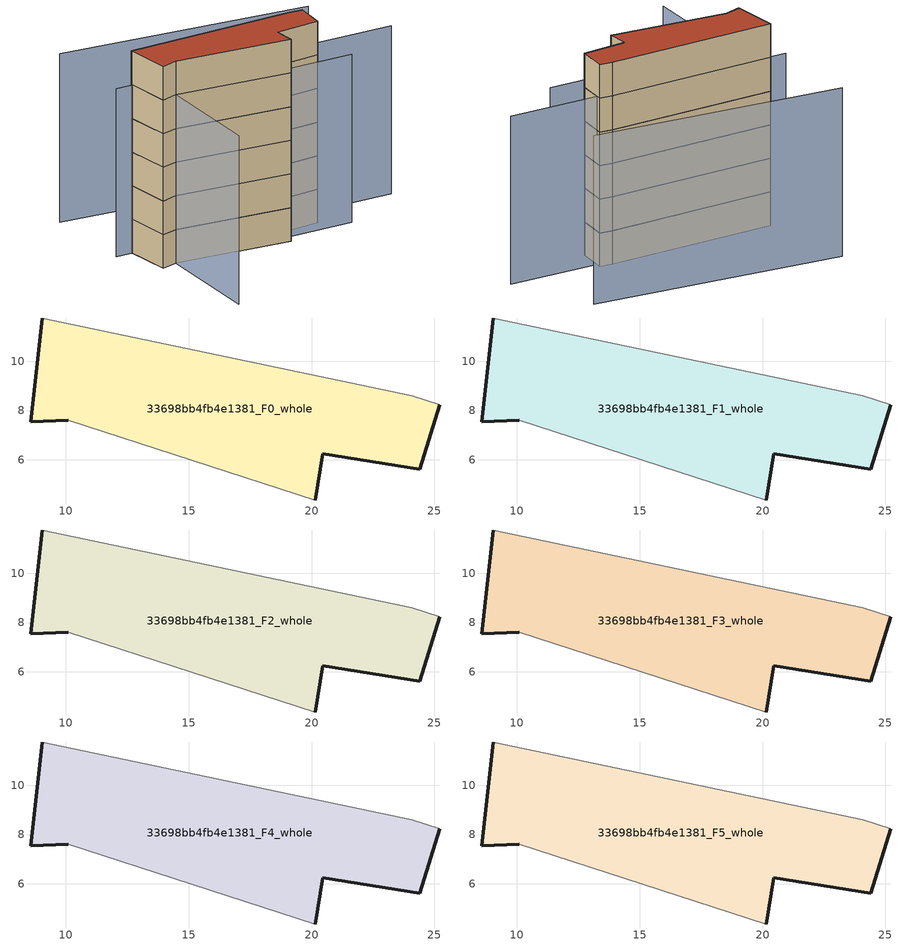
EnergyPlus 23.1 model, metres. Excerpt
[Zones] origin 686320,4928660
33698bb4fb4e1381_F0_whole
 floor ground (EU_floor_Construction): 24.42,5.62 25.21,8.24 24.07,8.6 9.04,11.77 8.57,7.55 10.1,7.61 20.16,4.36 20.45,6.24 z0
 wall outside (EU_wall_Construction): 25.21,8.24 24.42,5.62 20.45,6.24 20.16,4.36 / 10.1,7.61 8.57,7.55 9.04,11.77 z0:3
 wall adiabatic (EU_wall_Construction): 20.16,4.36 10.1,7.61 / 9.04,11.77 24.07,8.6 25.21,8.24 z0:3
33698bb4fb4e1381_F1_whole
 floor to 33698bb4fb4e1381_F0_whole (EU_floor_Construction): 24.42,5.62 25.21,8.24 24.07,8.6 9.03,11.77 8.57,7.55 10.1,7.61 20.15,4.36 20.45,6.24 z3
 wall outside (EU_wall_Construction): 25.21,8.24 24.42,5.62 20.45,6.24 20.16,4.36 / 10.1,7.61 8.57,7.55 9.04,11.77 z3:6
 wall adiabatic (EU_wall_Construction): 20.16,4.36 10.1,7.61 / 9.04,11.77 24.07,8.6 25.21,8.24 z3:6
33698bb4fb4e1381_F2_whole
 floor to 33698bb4fb4e1381_F1_whole (EU_floor_Construction): 24.42,5.62 25.21,8.24 24.07,8.6 9.03,11.77 8.57,7.55 10.1,7.61 20.15,4.36 20.45,6.24 z6
 wall outside (EU_wall_Construction): 25.21,8.24 24.42,5.62 20.45,6.24 20.16,4.36 / 10.1,7.61 8.57,7.55 9.04,11.77 z6:9
 wall adiabatic (EU_wall_Construction): 20.16,4.36 10.1,7.61 / 9.04,11.77 24.07,8.6 25.21,8.24 z6:9
33698bb4fb4e1381_F3_whole
 floor to 33698bb4fb4e1381_F2_whole (EU_floor_Construction): 24.42,5.62 25.21,8.24 24.07,8.6 9.03,11.77 8.57,7.55 10.1,7.61 20.15,4.36 20.45,6.24 z9
 wall outside (EU_wall_Construction): 25.21,8.24 24.42,5.62 20.45,6.24 20.16,4.36 / 10.1,7.61 8.57,7.55 9.04,11.77 z9:12
 wall adiabatic (EU_wall_Construction): 20.16,4.36 10.1,7.61 / 9.04,11.77 24.07,8.6 25.21,8.24 z9:12
33698bb4fb4e1381_F4_whole
 floor to 33698bb4fb4e1381_F3_whole (EU_floor_Construction): 24.42,5.62 25.21,8.24 24.07,8.6 9.03,11.77 8.57,7.55 10.1,7.61 20.15,4.36 20.45,6.24 z12
 wall outside (EU_wall_Construction): 25.21,8.24 24.42,5.62 20.45,6.24 20.16,4.36 / 10.1,7.61 8.57,7.55 9.04,11.77 z12:15
 wall adiabatic (EU_wall_Construction): 20.16,4.36 10.1,7.61 / 9.04,11.77 24.07,8.6 25.21,8.24 z12:15
33698bb4fb4e1381_F5_whole
 floor to 33698bb4fb4e1381_F4_whole (EU_floor_Construction): 24.42,5.62 25.21,8.24 24.07,8.6 9.03,11.77 8.57,7.55 10.1,7.61 20.15,4.36 20.45,6.24 z15
 wall outside (EU_wall_Construction): 25.21,8.24 24.42,5.62 20.45,6.24 20.16,4.36 / 10.1,7.61 8.57,7.55 9.04,11.77 z15:18
 wall adiabatic (EU_wall_Construction): 20.16,4.36 10.1,7.61 / 9.04,11.77 24.07,8.6 25.21,8.24 z15:18
 roof outside (EU_roof_Construction): 24.07,8.6 25.21,8.24 24.42,5.62 20.45,6.24 20.16,4.36 10.1,7.61 8.57,7.55 9.04,11.77 z18
shading: 7.78,-2.23 10.11,7.61 / 10.11,7.61 26.51,3.74 / 33.06,5.85 7.53,12.01 / 31.09,13.58 9.36,20.52 z0:15
[Building]
EU S2 Campaign: North Axis=0; Terrain=City; Solar Distribution=FullExterior
[Site:Location]
Bologna: Latitude=44.5; Longitude=11.25; Time Zone=1; Elevation=37
[SizingPeriod:WeatherFileDays]
AnnualSizingPeriod: Begin Month=1; Begin Day of Month=1; End Month=12; End Day of Month=31; Day of Week for Start Day=Monday; Use Weather File Daylight Saving Period=No; Use Weather File Rain and Snow Indicators=No
[MATERIAL]
EU_InternalMass_Material: Roughness=MediumRough; Thickness=0.1; Conductivity=1; Density=1800; Specific Heat=900; Thermal Absorptance=0.9; Solar Absorptance=0.7; Visible Absorptance=0.7
[MATERIAL:NOMASS] Roughness=MediumRough; Thermal Absorptance=0.9; Solar Absorptance=0.7; Visible Absorptance=0.7
Name | Thermal Resistance
EU_wall_NoMass | 0.905828
EU_roof_NoMass | 0.37593
EU_floor_NoMass | 0.67114
[CONSTRUCTION]
EU_wall_Construction: EU_wall_NoMass
EU_roof_Construction: EU_roof_NoMass
EU_floor_Construction: EU_floor_NoMass
EU_InternalMass_Construction: EU_InternalMass_Material
[ZONE] Type=1; Multiplier=1; Ceiling Height=autocalculate; Floor Area=autocalculate; Part of Total Floor Area=Yes
Name | Volume
33698bb4fb4e1381_F0_whole | 194.585
33698bb4fb4e1381_F1_whole; 33698bb4fb4e1381_F2_whole; 33698bb4fb4e1381_F3_whole; 33698bb4fb4e1381_F4_whole; 33698bb4fb4e1381_F5_whole | 194.583
[INTERNALMASS] Construction=EU_InternalMass_Construction; Surface Area=64.8613
Name | Zone or ZoneList
33698bb4fb4e1381_F0_whole_EU_InternalMass | 33698bb4fb4e1381_F0_whole
33698bb4fb4e1381_F1_whole_EU_InternalMass | 33698bb4fb4e1381_F1_whole
33698bb4fb4e1381_F2_whole_EU_InternalMass | 33698bb4fb4e1381_F2_whole
33698bb4fb4e1381_F3_whole_EU_InternalMass | 33698bb4fb4e1381_F3_whole
33698bb4fb4e1381_F4_whole_EU_InternalMass | 33698bb4fb4e1381_F4_whole
33698bb4fb4e1381_F5_whole_EU_InternalMass | 33698bb4fb4e1381_F5_whole
[OTHEREQUIPMENT] Fuel Type=Electricity; Design Level Calculation Method=Watts/Area; Power per Zone Floor Area=1; Fraction Latent=0; Fraction Radiant=0; Fraction Lost=0; Carbon Dioxide Generation Rate=0; EndUse Subcategory=EU_Step8_InternalGains
Name | Zone or ZoneList or Space or SpaceList | Schedule
EU_Step8_InternalGain_33698bb4fb4e1381_F0_whole_f000 | 33698bb4fb4e1381_F0_whole | EU_Step8_GainSchedule_33698bb4fb4e1381_F0_whole_f000
EU_Step8_InternalGain_33698bb4fb4e1381_F1_whole_f000 | 33698bb4fb4e1381_F1_whole | EU_Step8_GainSchedule_33698bb4fb4e1381_F1_whole_f000
EU_Step8_InternalGain_33698bb4fb4e1381_F2_whole_f000 | 33698bb4fb4e1381_F2_whole | EU_Step8_GainSchedule_33698bb4fb4e1381_F2_whole_f000
EU_Step8_InternalGain_33698bb4fb4e1381_F3_whole_f000 | 33698bb4fb4e1381_F3_whole | EU_Step8_GainSchedule_33698bb4fb4e1381_F3_whole_f000
EU_Step8_InternalGain_33698bb4fb4e1381_F4_whole_f000 | 33698bb4fb4e1381_F4_whole | EU_Step8_GainSchedule_33698bb4fb4e1381_F4_whole_f000
EU_Step8_InternalGain_33698bb4fb4e1381_F5_whole_f000 | 33698bb4fb4e1381_F5_whole | EU_Step8_GainSchedule_33698bb4fb4e1381_F5_whole_f000
[ZONEVENTILATION:DESIGNFLOWRATE] Schedule=EU_AlwaysOn; Design Flow Rate Calculation Method=AirChanges/Hour; Air Changes per Hour=0.73129; Ventilation Type=Natural; Fan Pressure Rise=0; Fan Total Efficiency=1; Constant Term Coefficient=1; Temperature Term Coefficient=0; Velocity Term Coefficient=0; Velocity Squared Term Coefficient=0; Minimum Indoor Temperature=-100; Maximum Indoor Temperature=100; Delta Temperature=-100; Minimum Outdoor Temperature=-100; Maximum Outdoor Temperature=100; Maximum Wind Speed=40
Name | Zone or ZoneList or Space or SpaceList
EU_ConstantAir_33698bb4fb4e1381_F0_whole | 33698bb4fb4e1381_F0_whole
EU_ConstantAir_33698bb4fb4e1381_F1_whole | 33698bb4fb4e1381_F1_whole
EU_ConstantAir_33698bb4fb4e1381_F2_whole | 33698bb4fb4e1381_F2_whole
EU_ConstantAir_33698bb4fb4e1381_F3_whole | 33698bb4fb4e1381_F3_whole
EU_ConstantAir_33698bb4fb4e1381_F4_whole | 33698bb4fb4e1381_F4_whole
EU_ConstantAir_33698bb4fb4e1381_F5_whole | 33698bb4fb4e1381_F5_whole
[HVACTEMPLATE:THERMOSTAT] Constant Heating Setpoint=20; Constant Cooling Setpoint=50
EU_HeatOnly_33698bb4fb4e1381_F0_whole; EU_HeatOnly_33698bb4fb4e1381_F1_whole; EU_HeatOnly_33698bb4fb4e1381_F2_whole; EU_HeatOnly_33698bb4fb4e1381_F3_whole; EU_HeatOnly_33698bb4fb4e1381_F4_whole; EU_HeatOnly_33698bb4fb4e1381_F5_whole
[HVACTEMPLATE:ZONE:IDEALLOADSAIRSYSTEM] System Availability Schedule=EU_AlwaysOn; Maximum Heating Supply Air Temperature=50; Minimum Cooling Supply Air Temperature=13; Maximum Heating Supply Air Humidity Ratio=0.0156; Minimum Cooling Supply Air Humidity Ratio=0.0077; Heating Limit=NoLimit; Cooling Limit=NoLimit; Heating Availability Schedule=EU_AlwaysOn; Cooling Availability Schedule=EU_CoolingOff; Dehumidification Control Type=ConstantSensibleHeatRatio; Cooling Sensible Heat Ratio=0.7; Dehumidification Setpoint=60; Humidification Control Type=None; Humidification Setpoint=30; Outdoor Air Method=None; Outdoor Air Flow Rate per Person=0.00944; Outdoor Air Flow Rate per Zone Floor Area=0; Outdoor Air Flow Rate per Zone=0; Demand Controlled Ventilation Type=None; Outdoor Air Economizer Type=NoEconomizer; Heat Recovery Type=None; Sensible Heat Recovery Effectiveness=0.7; Latent Heat Recovery Effectiveness=0.65
Name | Template Thermostat
33698bb4fb4e1381_F0_whole | EU_HeatOnly_33698bb4fb4e1381_F0_whole
33698bb4fb4e1381_F1_whole | EU_HeatOnly_33698bb4fb4e1381_F1_whole
33698bb4fb4e1381_F2_whole | EU_HeatOnly_33698bb4fb4e1381_F2_whole
33698bb4fb4e1381_F3_whole | EU_HeatOnly_33698bb4fb4e1381_F3_whole
33698bb4fb4e1381_F4_whole | EU_HeatOnly_33698bb4fb4e1381_F4_whole
33698bb4fb4e1381_F5_whole | EU_HeatOnly_33698bb4fb4e1381_F5_whole
[SIZING:ZONE] Zone Cooling Design Supply Air Temperature Input Method=SupplyAirTemperature; Zone Cooling Design Supply Air Temperature=13; Zone Heating Design Supply Air Temperature Input Method=SupplyAirTemperature; Zone Heating Design Supply Air Temperature=50; Zone Cooling Design Supply Air Humidity Ratio=0.008; Zone Heating Design Supply Air Humidity Ratio=0.008; Cooling Design Air Flow Method=DesignDay; Cooling Design Air Flow Rate=0; Cooling Minimum Air Flow per Zone Floor Area=0.000762; Cooling Minimum Air Flow=0; Cooling Minimum Air Flow Fraction=0.2; Heating Design Air Flow Method=DesignDay; Heating Design Air Flow Rate=0; Heating Maximum Air Flow per Zone Floor Area=0.002032; Heating Maximum Air Flow=0.141576; Heating Maximum Air Flow Fraction=0.3; Account for Dedicated Outdoor Air System=No; Dedicated Outdoor Air System Control Strategy=NeutralSupplyAir; Dedicated Outdoor Air Low Setpoint Temperature for Design=autosize; Dedicated Outdoor Air High Setpoint Temperature for Design=autosize; Zone Load Sizing Method=Sensible Load Only No Latent Load; Zone Latent Cooling Design Supply Air Humidity Ratio Input Method=HumidityRatioDifference; Zone Cooling Design Supply Air Humidity Ratio Difference=0.005; Zone Latent Heating Design Supply Air Humidity Ratio Input Method=HumidityRatioDifference; Zone Humidification Design Supply Air Humidity Ratio Difference=0.005
33698bb4fb4e1381_F0_whole; 33698bb4fb4e1381_F1_whole; 33698bb4fb4e1381_F2_whole; 33698bb4fb4e1381_F3_whole; 33698bb4fb4e1381_F4_whole; 33698bb4fb4e1381_F5_whole
[SCHEDULE:CONSTANT]
Name | Hourly Value
EU_AlwaysOn | 1
EU_CoolingOff | 0
[SCHEDULE:FILE] Column Number=1; Rows to Skip at Top=0; Number of Hours of Data=8760; Column Separator=Comma; Interpolate to Timestep=No; Minutes per Item=60; Adjust Schedule for Daylight Savings=Yes
Name | File
EU_Step8_GainSchedule_33698bb4fb4e1381_F0_whole_f000 | ../../schedules/33698bb4fb4e1381/33698bb4fb4e1381_F0_whole_f000_gain.csv
EU_Step8_GainSchedule_33698bb4fb4e1381_F1_whole_f000 | ../../schedules/33698bb4fb4e1381/33698bb4fb4e1381_F1_whole_f000_gain.csv
EU_Step8_GainSchedule_33698bb4fb4e1381_F2_whole_f000 | ../../schedules/33698bb4fb4e1381/33698bb4fb4e1381_F2_whole_f000_gain.csv
EU_Step8_GainSchedule_33698bb4fb4e1381_F3_whole_f000 | ../../schedules/33698bb4fb4e1381/33698bb4fb4e1381_F3_whole_f000_gain.csv
EU_Step8_GainSchedule_33698bb4fb4e1381_F4_whole_f000 | ../../schedules/33698bb4fb4e1381/33698bb4fb4e1381_F4_whole_f000_gain.csv
EU_Step8_GainSchedule_33698bb4fb4e1381_F5_whole_f000 | ../../schedules/33698bb4fb4e1381/33698bb4fb4e1381_F5_whole_f000_gain.csv
